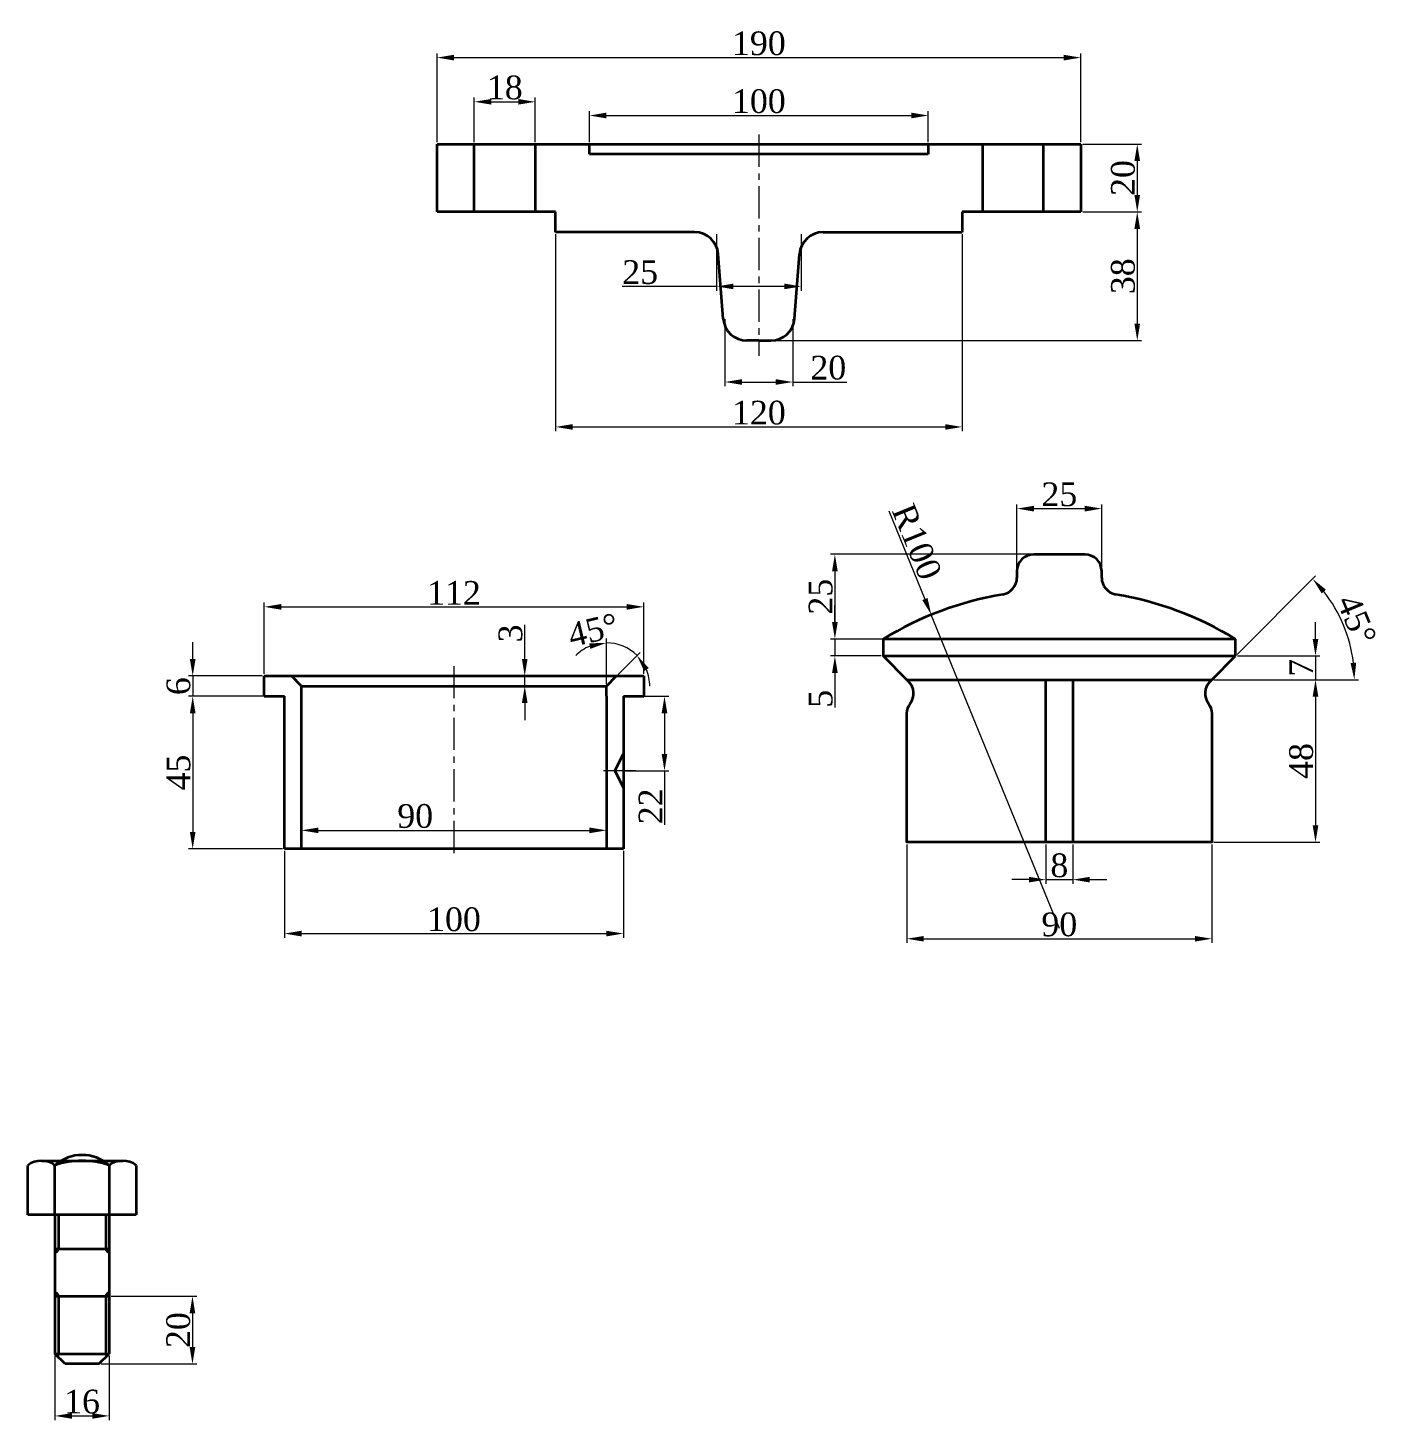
# Model space of a CAD drawing. Header units: millimetres. Extents: x 15432777 to 15433574, y 6506124 to 6506564.
# Drawn here: x 15433175.3 to 15433574.5, y 6506124.4 to 6506535.4 of the extents above; entities that cross this region are included whole.
import ezdxf

# ---------------------------------------------------------------- set-up
doc = ezdxf.new("R2010")
doc.units = ezdxf.units.MM
doc.header["$PDMODE"] = 35
doc.header["$PDSIZE"] = 5
doc.linetypes.add('CENTER', pattern=[50.8, 31.75, -6.35, 6.35, -6.35])
for name, color, linetype, lineweight in [('Center', 1, 'CENTER', 18), ('Dimension', 123, 'Continuous', 18), ('Object', 7, 'Continuous', 35)]:
    doc.layers.add(name, color=color, linetype=linetype, lineweight=lineweight)
doc.styles.get("Standard").update_dxf_attribs({"font": 'times.ttf'})
doc.dimstyles.new('ISO-25', dxfattribs={"dimtxt": 2.5, "dimasz": 2.5, "dimexe": 1.25, "dimexo": 0.625, "dimtad": 1, "dimtxsty": 'Standard', "dimcen": 2.5, "dimadec": 0, "dimazin": 0, "dimtfac": 1, "dimtmove": 0, "dimatfit": 3, "dimfxl": 1, "dimarcsym": 0})

# ---------------------------------------------------------------- blocks, each defined once
blk = doc.blocks.new('*D28')
at = {"layer": 'Defpoints', "color": 0, "transparency": 16777216}
for p in [(15433378.57, 6506475.05), (15433403.57, 6506475.05), (15433403.57, 6506459.05)]:
    blk.add_point(p, dxfattribs=at)
at = {"layer": 'Dimension', "transparency": 16777216}
for p, q in [((15433378.57, 6506474.43), (15433378.57, 6506457.8)), ((15433403.57, 6506474.43), (15433403.57, 6506457.8)), ((15433378.57, 6506459.05), (15433350.68, 6506459.05)), ((15433398.57, 6506459.05), (15433383.57, 6506459.05))]:
    blk.add_line(p, q, dxfattribs=at)
for points in [[(15433383.57, 6506459.88), (15433383.57, 6506458.22), (15433378.57, 6506459.05)], [(15433398.57, 6506459.88), (15433398.57, 6506458.22), (15433403.57, 6506459.05)]]:
    blk.add_solid(points, dxfattribs=at)
at = {"layer": 'Dimension', "transparency": 16777216, "insert": (15433356.03, 6506463.24), "char_height": 7, "attachment_point": 5}
blk.add_mtext('25', dxfattribs=at)
blk = doc.blocks.new('*D29')
at = {"layer": 'Defpoints', "color": 0, "transparency": 16777216}
for p in [(15433381.07, 6506450.05), (15433401.07, 6506450.05), (15433401.07, 6506430.84)]:
    blk.add_point(p, dxfattribs=at)
at = {"layer": 'Dimension', "transparency": 16777216}
for p, q in [((15433381.07, 6506449.43), (15433381.07, 6506429.59)), ((15433401.07, 6506449.43), (15433401.07, 6506429.59)), ((15433386.07, 6506430.84), (15433396.07, 6506430.84)), ((15433401.07, 6506430.84), (15433417.06, 6506430.84))]:
    blk.add_line(p, q, dxfattribs=at)
for points in [[(15433386.07, 6506431.68), (15433386.07, 6506430.01), (15433381.07, 6506430.84)], [(15433396.07, 6506431.68), (15433396.07, 6506430.01), (15433401.07, 6506430.84)]]:
    blk.add_solid(points, dxfattribs=at)
at = {"layer": 'Dimension', "transparency": 16777216, "insert": (15433411.57, 6506435.03), "char_height": 7, "attachment_point": 5}
blk.add_mtext('20', dxfattribs=at)
blk = doc.blocks.new('*D30')
at = {"layer": 'Defpoints', "color": 0, "transparency": 16777216}
for p in [(15433331.07, 6506475.05), (15433451.07, 6506475.05), (15433451.07, 6506417.58)]:
    blk.add_point(p, dxfattribs=at)
at = {"layer": 'Dimension', "transparency": 16777216}
for p, q in [((15433331.07, 6506474.43), (15433331.07, 6506416.33)), ((15433451.07, 6506474.43), (15433451.07, 6506416.33)), ((15433336.07, 6506417.58), (15433446.07, 6506417.58))]:
    blk.add_line(p, q, dxfattribs=at)
for points in [[(15433336.07, 6506418.41), (15433336.07, 6506416.75), (15433331.07, 6506417.58)], [(15433446.07, 6506418.41), (15433446.07, 6506416.75), (15433451.07, 6506417.58)]]:
    blk.add_solid(points, dxfattribs=at)
at = {"layer": 'Dimension', "transparency": 16777216, "insert": (15433391.07, 6506421.76), "char_height": 7, "attachment_point": 5}
blk.add_mtext('120', dxfattribs=at)
blk = doc.blocks.new('*D31')
at = {"layer": 'Defpoints', "color": 0, "transparency": 16777216}
for p in [(15433441.07, 6506509.5), (15433341.07, 6506501.05), (15433441.07, 6506501.05)]:
    blk.add_point(p, dxfattribs=at)
at = {"layer": 'Dimension', "transparency": 16777216}
for p, q in [((15433341.07, 6506501.68), (15433341.07, 6506510.75)), ((15433346.07, 6506509.5), (15433436.07, 6506509.5)), ((15433441.07, 6506501.68), (15433441.07, 6506510.75))]:
    blk.add_line(p, q, dxfattribs=at)
for points in [[(15433346.07, 6506510.34), (15433346.07, 6506508.67), (15433341.07, 6506509.5)], [(15433436.07, 6506510.34), (15433436.07, 6506508.67), (15433441.07, 6506509.5)]]:
    blk.add_solid(points, dxfattribs=at)
at = {"layer": 'Dimension', "transparency": 16777216, "insert": (15433391.07, 6506513.69), "char_height": 7, "attachment_point": 5}
blk.add_mtext('100', dxfattribs=at)
blk = doc.blocks.new('*D32')
at = {"layer": 'Defpoints', "color": 0, "transparency": 16777216}
for p in [(15433486.07, 6506526.59), (15433296.07, 6506501.05), (15433486.07, 6506501.05)]:
    blk.add_point(p, dxfattribs=at)
at = {"layer": 'Dimension', "transparency": 16777216}
for p, q in [((15433296.07, 6506501.68), (15433296.07, 6506527.84)), ((15433486.07, 6506501.68), (15433486.07, 6506527.84)), ((15433301.07, 6506526.59), (15433481.07, 6506526.59))]:
    blk.add_line(p, q, dxfattribs=at)
for points in [[(15433301.07, 6506527.42), (15433301.07, 6506525.75), (15433296.07, 6506526.59)], [(15433481.07, 6506527.42), (15433481.07, 6506525.75), (15433486.07, 6506526.59)]]:
    blk.add_solid(points, dxfattribs=at)
at = {"layer": 'Dimension', "transparency": 16777216, "insert": (15433391.07, 6506530.78), "char_height": 7, "attachment_point": 5}
blk.add_mtext('190', dxfattribs=at)
blk = doc.blocks.new('*D33')
at = {"layer": 'Defpoints', "color": 0, "transparency": 16777216}
for p in [(15433486.07, 6506501.05), (15433486.07, 6506481.05), (15433502.76, 6506481.05)]:
    blk.add_point(p, dxfattribs=at)
at = {"layer": 'Dimension', "transparency": 16777216}
for p, q in [((15433486.69, 6506501.05), (15433504.01, 6506501.05)), ((15433502.76, 6506496.05), (15433502.76, 6506486.05)), ((15433486.69, 6506481.05), (15433504.01, 6506481.05))]:
    blk.add_line(p, q, dxfattribs=at)
for points in [[(15433501.92, 6506496.05), (15433503.59, 6506496.05), (15433502.76, 6506501.05)], [(15433501.92, 6506486.05), (15433503.59, 6506486.05), (15433502.76, 6506481.05)]]:
    blk.add_solid(points, dxfattribs=at)
at = {"layer": 'Dimension', "transparency": 16777216, "insert": (15433498.57, 6506491.05), "char_height": 7, "attachment_point": 5, "rotation": 90}
blk.add_mtext('20', dxfattribs=at)
blk = doc.blocks.new('*D34')
at = {"layer": 'Defpoints', "color": 0, "transparency": 16777216}
for p in [(15433486.07, 6506481.05), (15433391.07, 6506443.05), (15433502.76, 6506443.05)]:
    blk.add_point(p, dxfattribs=at)
at = {"layer": 'Dimension', "transparency": 16777216}
for p, q in [((15433486.69, 6506481.05), (15433504.01, 6506481.05)), ((15433502.76, 6506476.05), (15433502.76, 6506448.05)), ((15433391.69, 6506443.05), (15433504.01, 6506443.05))]:
    blk.add_line(p, q, dxfattribs=at)
for points in [[(15433501.92, 6506476.05), (15433503.59, 6506476.05), (15433502.76, 6506481.05)], [(15433501.92, 6506448.05), (15433503.59, 6506448.05), (15433502.76, 6506443.05)]]:
    blk.add_solid(points, dxfattribs=at)
at = {"layer": 'Dimension', "transparency": 16777216, "insert": (15433498.57, 6506462.05), "char_height": 7, "attachment_point": 5, "rotation": 90}
blk.add_mtext('38', dxfattribs=at)
blk = doc.blocks.new('*D35')
at = {"layer": 'Defpoints', "color": 0, "transparency": 16777216}
for p in [(15433251.07, 6506293.07), (15433351.07, 6506293.07), (15433351.07, 6506268.04)]:
    blk.add_point(p, dxfattribs=at)
at = {"layer": 'Dimension', "transparency": 16777216}
for p, q in [((15433251.07, 6506292.45), (15433251.07, 6506266.79)), ((15433351.07, 6506292.45), (15433351.07, 6506266.79)), ((15433256.07, 6506268.04), (15433346.07, 6506268.04))]:
    blk.add_line(p, q, dxfattribs=at)
for points in [[(15433256.07, 6506268.87), (15433256.07, 6506267.21), (15433251.07, 6506268.04)], [(15433346.07, 6506268.87), (15433346.07, 6506267.21), (15433351.07, 6506268.04)]]:
    blk.add_solid(points, dxfattribs=at)
at = {"layer": 'Dimension', "transparency": 16777216, "insert": (15433301.07, 6506272.22), "char_height": 7, "attachment_point": 5}
blk.add_mtext('100', dxfattribs=at)
blk = doc.blocks.new('*D36')
at = {"layer": 'Defpoints', "color": 0, "transparency": 16777216}
for p in [(15433346.07, 6506298.51), (15433256.07, 6506293.07), (15433346.07, 6506293.07)]:
    blk.add_point(p, dxfattribs=at)
at = {"layer": 'Dimension', "transparency": 16777216}
for p, q in [((15433256.07, 6506293.7), (15433256.07, 6506299.76)), ((15433261.07, 6506298.51), (15433341.07, 6506298.51)), ((15433346.07, 6506293.7), (15433346.07, 6506299.76))]:
    blk.add_line(p, q, dxfattribs=at)
for points in [[(15433261.07, 6506299.34), (15433261.07, 6506297.67), (15433256.07, 6506298.51)], [(15433341.07, 6506299.34), (15433341.07, 6506297.67), (15433346.07, 6506298.51)]]:
    blk.add_solid(points, dxfattribs=at)
at = {"layer": 'Dimension', "transparency": 16777216, "insert": (15433289.63, 6506302.7), "char_height": 7, "attachment_point": 5}
blk.add_mtext('90', dxfattribs=at)
blk = doc.blocks.new('*D37')
at = {"layer": 'Defpoints', "color": 0, "transparency": 16777216}
for p in [(15433321.96, 6506344.07), (15433321.96, 6506344.07), (15433321.96, 6506341.07)]:
    blk.add_point(p, dxfattribs=at)
at = {"layer": 'Dimension', "transparency": 16777216}
for p, q in [((15433321.96, 6506349.07), (15433321.96, 6506359.21)), ((15433321.96, 6506341.07), (15433321.96, 6506344.07)), ((15433322.58, 6506344.07), (15433323.21, 6506344.07)), ((15433322.58, 6506341.07), (15433323.21, 6506341.07)), ((15433321.96, 6506336.07), (15433321.96, 6506331.07))]:
    blk.add_line(p, q, dxfattribs=at)
for points in [[(15433321.12, 6506349.07), (15433322.79, 6506349.07), (15433321.96, 6506344.07)], [(15433321.12, 6506336.07), (15433322.79, 6506336.07), (15433321.96, 6506341.07)]]:
    blk.add_solid(points, dxfattribs=at)
at = {"layer": 'Dimension', "transparency": 16777216, "insert": (15433317.77, 6506356.64), "char_height": 7, "attachment_point": 5, "rotation": 90}
blk.add_mtext('3', dxfattribs=at)
blk = doc.blocks.new('*D38')
at = {"layer": 'Defpoints', "color": 0, "transparency": 16777216}
for p in [(15433357.07, 6506364.48), (15433245.07, 6506344.07), (15433357.07, 6506344.07)]:
    blk.add_point(p, dxfattribs=at)
at = {"layer": 'Dimension', "transparency": 16777216}
for p, q in [((15433245.07, 6506344.7), (15433245.07, 6506365.73)), ((15433250.07, 6506364.48), (15433352.07, 6506364.48)), ((15433357.07, 6506344.7), (15433357.07, 6506365.73))]:
    blk.add_line(p, q, dxfattribs=at)
for points in [[(15433250.07, 6506365.31), (15433250.07, 6506363.64), (15433245.07, 6506364.48)], [(15433352.07, 6506365.31), (15433352.07, 6506363.64), (15433357.07, 6506364.48)]]:
    blk.add_solid(points, dxfattribs=at)
at = {"layer": 'Dimension', "transparency": 16777216, "insert": (15433301.07, 6506368.6), "char_height": 7, "attachment_point": 5}
blk.add_mtext('112', dxfattribs=at)
blk = doc.blocks.new('*D39')
at = {"layer": 'Defpoints', "color": 0, "transparency": 16777216}
for p in [(15433245.07, 6506344.07), (15433223.95, 6506338.07), (15433245.07, 6506338.07)]:
    blk.add_point(p, dxfattribs=at)
at = {"layer": 'Dimension', "transparency": 16777216}
for p, q in [((15433223.95, 6506349.07), (15433223.95, 6506354.07)), ((15433244.44, 6506344.07), (15433222.7, 6506344.07)), ((15433223.95, 6506344.07), (15433223.95, 6506338.07)), ((15433244.44, 6506338.07), (15433222.7, 6506338.07)), ((15433223.95, 6506333.07), (15433223.95, 6506328.07))]:
    blk.add_line(p, q, dxfattribs=at)
for points in [[(15433223.12, 6506349.07), (15433224.79, 6506349.07), (15433223.95, 6506344.07)], [(15433223.12, 6506333.07), (15433224.79, 6506333.07), (15433223.95, 6506338.07)]]:
    blk.add_solid(points, dxfattribs=at)
at = {"layer": 'Dimension', "transparency": 16777216, "insert": (15433219.77, 6506341.07), "char_height": 7, "attachment_point": 5, "rotation": 90}
blk.add_mtext('6', dxfattribs=at)
blk = doc.blocks.new('*D40')
at = {"layer": 'Defpoints', "color": 0, "transparency": 16777216}
for p in [(15433251.07, 6506338.07), (15433223.95, 6506293.07), (15433251.07, 6506293.07)]:
    blk.add_point(p, dxfattribs=at)
at = {"layer": 'Dimension', "transparency": 16777216}
for p, q in [((15433250.44, 6506338.07), (15433222.7, 6506338.07)), ((15433223.95, 6506333.07), (15433223.95, 6506298.07)), ((15433250.44, 6506293.07), (15433222.7, 6506293.07))]:
    blk.add_line(p, q, dxfattribs=at)
for points in [[(15433223.12, 6506333.07), (15433224.79, 6506333.07), (15433223.95, 6506338.07)], [(15433223.12, 6506298.07), (15433224.79, 6506298.07), (15433223.95, 6506293.07)]]:
    blk.add_solid(points, dxfattribs=at)
at = {"layer": 'Dimension', "transparency": 16777216, "insert": (15433219.77, 6506315.57), "char_height": 7, "attachment_point": 5, "rotation": 90}
blk.add_mtext('45', dxfattribs=at)
blk = doc.blocks.new('*D42')
at = {"layer": 'Defpoints', "color": 0, "transparency": 16777216}
for p in [(15433325.07, 6506513.55), (15433307.07, 6506501.05), (15433325.07, 6506501.05)]:
    blk.add_point(p, dxfattribs=at)
at = {"layer": 'Dimension', "transparency": 16777216}
for p, q in [((15433307.07, 6506501.68), (15433307.07, 6506514.8)), ((15433312.07, 6506513.55), (15433320.07, 6506513.55)), ((15433325.07, 6506501.68), (15433325.07, 6506514.8))]:
    blk.add_line(p, q, dxfattribs=at)
for points in [[(15433312.07, 6506514.38), (15433312.07, 6506512.72), (15433307.07, 6506513.55)], [(15433320.07, 6506514.38), (15433320.07, 6506512.72), (15433325.07, 6506513.55)]]:
    blk.add_solid(points, dxfattribs=at)
at = {"layer": 'Dimension', "transparency": 16777216, "insert": (15433316.07, 6506517.73), "char_height": 7, "attachment_point": 5}
blk.add_mtext('18', dxfattribs=at)
blk = doc.blocks.new('*D43')
at = {"layer": 'Defpoints', "color": 0, "transparency": 16777216}
for p in [(15433351.07, 6506338.07), (15433351.07, 6506316.07), (15433363.21, 6506316.07)]:
    blk.add_point(p, dxfattribs=at)
at = {"layer": 'Dimension', "transparency": 16777216}
for p, q in [((15433351.69, 6506338.07), (15433364.46, 6506338.07)), ((15433363.21, 6506333.07), (15433363.21, 6506321.07)), ((15433351.69, 6506316.07), (15433364.46, 6506316.07)), ((15433363.21, 6506316.07), (15433363.21, 6506300.14))]:
    blk.add_line(p, q, dxfattribs=at)
for points in [[(15433362.37, 6506333.07), (15433364.04, 6506333.07), (15433363.21, 6506338.07)], [(15433362.37, 6506321.07), (15433364.04, 6506321.07), (15433363.21, 6506316.07)]]:
    blk.add_solid(points, dxfattribs=at)
at = {"layer": 'Dimension', "transparency": 16777216, "insert": (15433359.08, 6506305.6), "char_height": 7, "attachment_point": 5, "rotation": 90}
blk.add_mtext('22', dxfattribs=at)
blk = doc.blocks.new('*D44')
at = {"layer": 'Defpoints', "color": 0, "transparency": 16777216}
for p in [(15433352.46, 6506352.15), (15433349.07, 6506344.07), (15433346.07, 6506341.07), (15433346.07, 6506341.07), (15433346.07, 6506338.07)]:
    blk.add_point(p, dxfattribs=at)
at = {"layer": 'Dimension', "transparency": 16777216}
for p, q in [((15433346.07, 6506341.7), (15433346.07, 6506355.11)), ((15433349.51, 6506344.51), (15433356, 6506351))]:
    blk.add_line(p, q, dxfattribs=at)
for start, end in [(112.5427, 135.0854), (45, 90), (359.9146, 22.4573)]:
    blk.add_arc((15433346.07, 6506341.07), 12.79, start, end, dxfattribs=at)
for points in [[(15433341, 6506353.7), (15433341.33, 6506352.07), (15433346.07, 6506353.86)], [(15433357.2, 6506345.49), (15433358.58, 6506346.42), (15433355.11, 6506350.12)]]:
    blk.add_solid(points, dxfattribs=at)
at = {"layer": 'Dimension', "transparency": 16777216, "insert": (15433342.14, 6506357.59), "char_height": 7, "attachment_point": 5, "rotation": 13.371}
blk.add_mtext('45°', dxfattribs=at)
blk = doc.blocks.new('*D45')
at = {"layer": 'Defpoints', "color": 0, "transparency": 16777216}
for p in [(15433199.29, 6506161), (15433196.29, 6506141), (15433223.88, 6506141)]:
    blk.add_point(p, dxfattribs=at)
at = {"layer": 'Dimension', "transparency": 16777216}
for p, q in [((15433199.92, 6506161), (15433225.13, 6506161)), ((15433223.88, 6506156), (15433223.88, 6506146)), ((15433196.92, 6506141), (15433225.13, 6506141))]:
    blk.add_line(p, q, dxfattribs=at)
for points in [[(15433223.05, 6506156), (15433224.71, 6506156), (15433223.88, 6506161)], [(15433223.05, 6506146), (15433224.71, 6506146), (15433223.88, 6506141)]]:
    blk.add_solid(points, dxfattribs=at)
at = {"layer": 'Dimension', "transparency": 16777216, "insert": (15433219.7, 6506151), "char_height": 7, "attachment_point": 5, "rotation": 90}
blk.add_mtext('20', dxfattribs=at)
blk = doc.blocks.new('*D46')
at = {"layer": 'Defpoints', "color": 0, "transparency": 16777216}
for p in [(15433183.29, 6506144), (15433199.29, 6506144), (15433199.29, 6506125.67)]:
    blk.add_point(p, dxfattribs=at)
at = {"layer": 'Dimension', "transparency": 16777216}
for p, q in [((15433183.29, 6506143.37), (15433183.29, 6506124.42)), ((15433199.29, 6506143.37), (15433199.29, 6506124.42)), ((15433188.29, 6506125.67), (15433194.29, 6506125.67))]:
    blk.add_line(p, q, dxfattribs=at)
for points in [[(15433188.29, 6506126.51), (15433188.29, 6506124.84), (15433183.29, 6506125.67)], [(15433194.29, 6506126.51), (15433194.29, 6506124.84), (15433199.29, 6506125.67)]]:
    blk.add_solid(points, dxfattribs=at)
at = {"layer": 'Dimension', "transparency": 16777216, "insert": (15433191.29, 6506129.86), "char_height": 7, "attachment_point": 5}
blk.add_mtext('16', dxfattribs=at)
blk = doc.blocks.new('*D49')
at = {"layer": 'Defpoints', "color": 0, "transparency": 16777216}
for p in [(15433524.76, 6506342.98), (15433524.76, 6506294.98), (15433555.37, 6506294.98)]:
    blk.add_point(p, dxfattribs=at)
at = {"layer": 'Dimension', "transparency": 16777216}
for p, q in [((15433525.38, 6506342.98), (15433556.62, 6506342.98)), ((15433555.37, 6506337.98), (15433555.37, 6506299.98)), ((15433525.38, 6506294.98), (15433556.62, 6506294.98))]:
    blk.add_line(p, q, dxfattribs=at)
for points in [[(15433554.53, 6506337.98), (15433556.2, 6506337.98), (15433555.37, 6506342.98)], [(15433554.53, 6506299.98), (15433556.2, 6506299.98), (15433555.37, 6506294.98)]]:
    blk.add_solid(points, dxfattribs=at)
at = {"layer": 'Dimension', "transparency": 16777216, "insert": (15433551.18, 6506318.98), "char_height": 7, "attachment_point": 5, "rotation": 90}
blk.add_mtext('48', dxfattribs=at)
blk = doc.blocks.new('*D50')
at = {"layer": 'Defpoints', "color": 0, "transparency": 16777216}
for p in [(15433531.76, 6506349.98), (15433531.76, 6506342.98), (15433555.37, 6506342.98)]:
    blk.add_point(p, dxfattribs=at)
at = {"layer": 'Dimension', "transparency": 16777216}
for p, q in [((15433555.37, 6506354.98), (15433555.37, 6506359.98)), ((15433532.38, 6506349.98), (15433556.62, 6506349.98)), ((15433555.37, 6506349.98), (15433555.37, 6506342.98)), ((15433532.38, 6506342.98), (15433556.62, 6506342.98)), ((15433555.37, 6506337.98), (15433555.37, 6506332.98))]:
    blk.add_line(p, q, dxfattribs=at)
for points in [[(15433554.53, 6506354.98), (15433556.2, 6506354.98), (15433555.37, 6506349.98)], [(15433554.53, 6506337.98), (15433556.2, 6506337.98), (15433555.37, 6506342.98)]]:
    blk.add_solid(points, dxfattribs=at)
at = {"layer": 'Dimension', "transparency": 16777216, "insert": (15433551.17, 6506346.48), "char_height": 7, "attachment_point": 5, "rotation": 90}
blk.add_mtext('7', dxfattribs=at)
blk = doc.blocks.new('*D52')
at = {"layer": 'Defpoints', "color": 0, "transparency": 16777216}
for p in [(15433479.76, 6506379.98), (15433413.51, 6506354.98), (15433479.76, 6506354.98)]:
    blk.add_point(p, dxfattribs=at)
at = {"layer": 'Dimension', "transparency": 16777216}
for p, q in [((15433479.13, 6506379.98), (15433412.26, 6506379.98)), ((15433413.51, 6506374.98), (15433413.51, 6506359.98)), ((15433479.13, 6506354.98), (15433412.26, 6506354.98))]:
    blk.add_line(p, q, dxfattribs=at)
for points in [[(15433412.68, 6506374.98), (15433414.34, 6506374.98), (15433413.51, 6506379.98)], [(15433412.68, 6506359.98), (15433414.34, 6506359.98), (15433413.51, 6506354.98)]]:
    blk.add_solid(points, dxfattribs=at)
at = {"layer": 'Dimension', "transparency": 16777216, "insert": (15433409.32, 6506367.48), "char_height": 7, "attachment_point": 5, "rotation": 90}
blk.add_mtext('25', dxfattribs=at)
blk = doc.blocks.new('*D53')
at = {"layer": 'Defpoints', "color": 0, "transparency": 16777216}
for p in [(15433427.76, 6506354.98), (15433413.51, 6506349.98), (15433427.76, 6506349.98)]:
    blk.add_point(p, dxfattribs=at)
at = {"layer": 'Dimension', "transparency": 16777216}
for p, q in [((15433413.51, 6506359.98), (15433413.51, 6506364.98)), ((15433427.13, 6506354.98), (15433412.26, 6506354.98)), ((15433413.51, 6506354.98), (15433413.51, 6506349.98)), ((15433427.13, 6506349.98), (15433412.26, 6506349.98)), ((15433413.51, 6506344.98), (15433413.51, 6506334.73))]:
    blk.add_line(p, q, dxfattribs=at)
for points in [[(15433412.68, 6506359.98), (15433414.34, 6506359.98), (15433413.51, 6506354.98)], [(15433412.68, 6506344.98), (15433414.34, 6506344.98), (15433413.51, 6506349.98)]]:
    blk.add_solid(points, dxfattribs=at)
at = {"layer": 'Dimension', "transparency": 16777216, "insert": (15433409.32, 6506337.35), "char_height": 7, "attachment_point": 5, "rotation": 90}
blk.add_mtext('5', dxfattribs=at)
blk = doc.blocks.new('*D54')
at = {"layer": 'Defpoints', "color": 0, "transparency": 16777216}
for p in [(15433475.76, 6506294.98), (15433483.76, 6506294.98), (15433483.76, 6506283.96)]:
    blk.add_point(p, dxfattribs=at)
at = {"layer": 'Dimension', "transparency": 16777216}
for p, q in [((15433475.76, 6506294.35), (15433475.76, 6506282.71)), ((15433483.76, 6506294.35), (15433483.76, 6506282.71)), ((15433470.76, 6506283.96), (15433465.76, 6506283.96)), ((15433475.76, 6506283.96), (15433483.76, 6506283.96)), ((15433488.76, 6506283.96), (15433493.76, 6506283.96))]:
    blk.add_line(p, q, dxfattribs=at)
for points in [[(15433470.76, 6506284.79), (15433470.76, 6506283.13), (15433475.76, 6506283.96)], [(15433488.76, 6506284.79), (15433488.76, 6506283.13), (15433483.76, 6506283.96)]]:
    blk.add_solid(points, dxfattribs=at)
at = {"layer": 'Dimension', "transparency": 16777216, "insert": (15433479.76, 6506288.14), "char_height": 7, "attachment_point": 5}
blk.add_mtext('8', dxfattribs=at)
blk = doc.blocks.new('*D55')
at = {"layer": 'Defpoints', "color": 0, "transparency": 16777216}
for p in [(15433434.76, 6506294.98), (15433524.76, 6506294.98), (15433524.76, 6506266.51)]:
    blk.add_point(p, dxfattribs=at)
at = {"layer": 'Dimension', "transparency": 16777216}
for p, q in [((15433434.76, 6506294.35), (15433434.76, 6506265.26)), ((15433524.76, 6506294.35), (15433524.76, 6506265.26)), ((15433439.76, 6506266.51), (15433519.76, 6506266.51))]:
    blk.add_line(p, q, dxfattribs=at)
for points in [[(15433439.76, 6506267.34), (15433439.76, 6506265.68), (15433434.76, 6506266.51)], [(15433519.76, 6506267.34), (15433519.76, 6506265.68), (15433524.76, 6506266.51)]]:
    blk.add_solid(points, dxfattribs=at)
at = {"layer": 'Dimension', "transparency": 16777216, "insert": (15433479.76, 6506270.7), "char_height": 7, "attachment_point": 5}
blk.add_mtext('90', dxfattribs=at)
blk = doc.blocks.new('*D56')
at = {"layer": 'Defpoints', "color": 0, "transparency": 16777216}
for p in [(15433492.26, 6506393.47), (15433467.26, 6506373.09), (15433492.26, 6506373.09)]:
    blk.add_point(p, dxfattribs=at)
at = {"layer": 'Dimension', "transparency": 16777216}
for p, q in [((15433467.26, 6506373.72), (15433467.26, 6506394.72)), ((15433472.26, 6506393.47), (15433487.26, 6506393.47)), ((15433492.26, 6506373.72), (15433492.26, 6506394.72))]:
    blk.add_line(p, q, dxfattribs=at)
for points in [[(15433472.26, 6506394.3), (15433472.26, 6506392.63), (15433467.26, 6506393.47)], [(15433487.26, 6506394.3), (15433487.26, 6506392.63), (15433492.26, 6506393.47)]]:
    blk.add_solid(points, dxfattribs=at)
at = {"layer": 'Dimension', "transparency": 16777216, "insert": (15433479.76, 6506397.65), "char_height": 7, "attachment_point": 5}
blk.add_mtext('25', dxfattribs=at)
blk = doc.blocks.new('*D57')
at = {"layer": 'Defpoints', "color": 0, "transparency": 16777216}
for p in [(15433441.97, 6506362.14), (15433479.76, 6506269.56)]:
    blk.add_point(p, dxfattribs=at)
at = {"layer": 'Dimension', "transparency": 16777216}
for p, q in [((15433429.46, 6506392.79), (15433440.08, 6506366.77)), ((15433479.76, 6506269.56), (15433441.97, 6506362.14))]:
    blk.add_line(p, q, dxfattribs=at)
blk.add_solid([(15433440.85, 6506367.09), (15433439.3, 6506366.46), (15433441.97, 6506362.14)], dxfattribs=at)
at = {"layer": 'Dimension', "transparency": 16777216, "insert": (15433437.7, 6506383.68), "char_height": 7, "attachment_point": 5, "rotation": 292.2032}
blk.add_mtext('R100', dxfattribs=at)
blk = doc.blocks.new('*D58')
at = {"layer": 'Defpoints', "color": 0, "transparency": 16777216}
for p in [(15433561.21, 6506364.02), (15433531.76, 6506349.98), (15433434.76, 6506342.98), (15433524.76, 6506342.98), (15433524.76, 6506342.98)]:
    blk.add_point(p, dxfattribs=at)
at = {"layer": 'Dimension', "transparency": 16777216}
for p, q in [((15433532.2, 6506350.42), (15433555.4, 6506373.62)), ((15433525.38, 6506342.98), (15433568.09, 6506342.98))]:
    blk.add_line(p, q, dxfattribs=at)
blk.add_arc((15433524.76, 6506342.98), 42.09, 6.8106, 38.1894, dxfattribs=at)
for points in [[(15433557.21, 6506368.44), (15433558.46, 6506369.55), (15433554.52, 6506372.74)], [(15433567.38, 6506348.02), (15433565.71, 6506347.92), (15433566.84, 6506342.98)]]:
    blk.add_solid(points, dxfattribs=at)
at = {"layer": 'Dimension', "transparency": 16777216, "insert": (15433567.51, 6506360.68), "char_height": 7, "attachment_point": 5, "rotation": 292.5}
blk.add_mtext('45°', dxfattribs=at)

msp = doc.modelspace()

# ---------------------------------------------------------------- linework, layer by layer
at = {"layer": 'Center', "ltscale": 0.3}
for p, q in [((15433391.0684, 6506503.8531), (15433391.0684, 6506438.5225)), ((15433301.0684, 6506347.0082), (15433301.0684, 6506290.2342)), ((15433354.7627, 6506316.0713), (15433343.4392, 6506316.0713))]:
    msp.add_line(p, q, dxfattribs=at)
at = {"layer": 'Object'}
for p, q in [((15433296.0684, 6506501.0504), (15433486.0684, 6506501.0504)), ((15433296.0684, 6506481.0504), (15433296.0684, 6506501.0504)), ((15433307.0684, 6506481.0504), (15433307.0684, 6506501.0504)), ((15433325.0684, 6506501.0504), (15433325.0684, 6506481.0504)), ((15433341.0684, 6506498.0504), (15433341.0684, 6506501.0504)), ((15433441.0684, 6506501.0504), (15433441.0684, 6506498.0504)), ((15433457.0684, 6506501.0504), (15433457.0684, 6506481.0504)), ((15433475.0684, 6506481.0504), (15433475.0684, 6506501.0504)), ((15433486.0684, 6506501.0504), (15433486.0684, 6506481.0504)), ((15433441.0684, 6506498.0504), (15433341.0684, 6506498.0504)), ((15433331.0684, 6506481.0504), (15433296.0684, 6506481.0504)), ((15433331.0684, 6506475.0504), (15433331.0684, 6506481.0504)), ((15433486.0684, 6506481.0504), (15433451.0684, 6506481.0504)), ((15433451.0684, 6506481.0504), (15433451.0684, 6506475.0504)), ((15433372.0939, 6506475.0504), (15433331.0684, 6506475.0504)), ((15433410.0428, 6506475.0504), (15433451.0684, 6506475.0504)), ((15433380.5641, 6506449.5052), (15433379.0726, 6506468.5956)), ((15433401.5726, 6506449.5052), (15433403.0641, 6506468.5956)), ((15433391.0684, 6506443.0504), (15433387.5428, 6506443.0504)), ((15433391.0684, 6506443.0504), (15433394.5939, 6506443.0504)), ((15433487.2553, 6506379.976), (15433472.2553, 6506379.976)), ((15433467.2553, 6506374.976), (15433467.2553, 6506373.0907)), ((15433492.2553, 6506373.0907), (15433492.2553, 6506374.976)), ((15433531.7553, 6506354.976), (15433427.7553, 6506354.976)), ((15433427.7553, 6506354.976), (15433427.7553, 6506349.976)), ((15433531.7553, 6506349.976), (15433531.7553, 6506354.976)), ((15433434.7553, 6506342.976), (15433427.7553, 6506349.976)), ((15433427.7553, 6506349.976), (15433531.7553, 6506349.976)), ((15433524.7553, 6506342.976), (15433531.7553, 6506349.976)), ((15433245.0684, 6506344.0713), (15433357.0684, 6506344.0713)), ((15433245.0684, 6506338.0713), (15433245.0684, 6506344.0713)), ((15433256.0684, 6506341.0713), (15433253.0684, 6506344.0713)), ((15433346.0684, 6506341.0713), (15433349.0684, 6506344.0713)), ((15433357.0684, 6506344.0713), (15433357.0684, 6506338.0713)), ((15433475.7553, 6506294.976), (15433475.7553, 6506342.976)), ((15433483.7553, 6506342.976), (15433483.7553, 6506294.976)), ((15433256.0684, 6506338.0713), (15433256.0684, 6506341.0713)), ((15433256.0684, 6506341.0713), (15433346.0684, 6506341.0713)), ((15433346.0684, 6506338.0713), (15433346.0684, 6506341.0713)), ((15433245.0684, 6506338.0713), (15433251.0684, 6506338.0713)), ((15433251.0684, 6506293.0713), (15433251.0684, 6506338.0713)), ((15433256.0684, 6506293.0713), (15433256.0684, 6506338.0713)), ((15433346.0684, 6506338.0713), (15433346.0684, 6506293.0713)), ((15433351.0684, 6506338.0713), (15433351.0684, 6506293.0713)), ((15433351.0684, 6506338.0713), (15433357.0684, 6506338.0713)), ((15433348.5684, 6506316.0713), (15433351.0684, 6506321.0713)), ((15433348.5684, 6506316.0713), (15433351.0684, 6506311.0713)), ((15433351.0684, 6506293.0713), (15433251.0684, 6506293.0713)), ((15433175.2903, 6506184.9996), (15433175.2903, 6506199.6271)), ((15433179.2903, 6506200.9996), (15433203.2903, 6506200.9996)), ((15433183.2903, 6506184.9996), (15433183.2903, 6506199.6271)), ((15433199.2903, 6506199.6271), (15433199.2903, 6506184.9996)), ((15433207.2903, 6506199.6271), (15433207.2903, 6506184.9996)), ((15433207.2903, 6506184.9996), (15433175.2903, 6506184.9996)), ((15433183.2903, 6506184.9996), (15433183.2906, 6506143.9996)), ((15433184.2903, 6506184.9996), (15433184.2904, 6506174.9996)), ((15433198.2903, 6506184.9996), (15433198.2903, 6506174.9996)), ((15433199.2903, 6506184.9996), (15433199.2903, 6506143.9996)), ((15433183.2903, 6506174.9996), (15433199.2903, 6506174.9996)), ((15433184.2904, 6506174.9996), (15433184.2904, 6506174.9996)), ((15433183.2904, 6506173.9996), (15433183.2904, 6506173.9996)), ((15433183.2905, 6506161.9996), (15433183.2905, 6506161.9996)), ((15433183.2905, 6506160.9996), (15433199.2903, 6506160.9996)), ((15433184.2905, 6506160.9996), (15433184.2906, 6506143.9996)), ((15433198.2903, 6506160.9997), (15433198.2903, 6506143.9996)), ((15433186.2906, 6506140.9996), (15433183.2906, 6506143.9996)), ((15433183.2906, 6506143.9996), (15433199.2903, 6506143.9996)), ((15433196.2903, 6506140.9996), (15433199.2903, 6506143.9996)), ((15433196.2903, 6506140.9996), (15433186.2906, 6506140.9996))]:
    msp.add_line(p, q, dxfattribs=at)
msp.add_lwpolyline([(15433434.7553, 6506342.976), (15433524.7553, 6506342.976)], dxfattribs=at)
msp.add_lwpolyline([(15433524.7553, 6506342.976), (15433524.2501, 6506342.4708, 0.37179208), (15433523.7704, 6506335.9556, -0.16097496), (15433524.7553, 6506332.976), (15433524.7553, 6506294.976), (15433434.7553, 6506294.976), (15433434.7553, 6506332.976, -0.16097496), (15433435.7401, 6506335.9556, 0.37179208), (15433435.2604, 6506342.4708), (15433434.7553, 6506342.976)], format="xyb", dxfattribs=at)
for centre, radius, start, end in [((15433372.0939, 6506468.0504), 7, 4.467159, 90), ((15433410.0428, 6506468.0504), 7, 90, 175.532841), ((15433387.5428, 6506450.0504), 7, 184.467159, 270), ((15433394.5939, 6506450.0504), 7, 270, 355.532841), ((15433472.2553, 6506374.976), 5, 90, 180), ((15433487.2553, 6506374.976), 5, 0, 90), ((15433462.2553, 6506373.0907), 5, 279.594068, 0), ((15433497.2553, 6506373.0907), 5, 180, 260.405932), ((15433479.7553, 6506269.5593), 100, 99.594068, 121.332251), ((15433479.7553, 6506269.5593), 100, 58.667749, 80.405932), ((15433179.2903, 6506194.4849), 6.5147, 52.121121, 127.878879), ((15433191.2903, 6506190.6828), 12, 48.189685, 131.810315), ((15433191.2903, 6506176.9996), 24, 70.528779, 109.471221), ((15433203.2903, 6506194.4849), 6.5147, 52.121121, 127.878879), ((15433183.2904, 6506174.9996), 1, 270.000389, 0), ((15433199.2902, 6506174.9996), 1, 180, 269.999611), ((15433183.2905, 6506160.9996), 1, 0.000389, 90.000389), ((15433199.2903, 6506160.9996), 1, 89.999611, 179.999611), ((15433183.2905, 6506143.9996), 1, 315.004472, 359.999583), ((15433199.2903, 6506143.9996), 1, 180.000417, 224.995528)]:
    msp.add_arc(centre, radius, start, end, dxfattribs=at)

# ---------------------------------------------------------------- dimensions: what is measured, and where the dimension line sits
at = {"layer": 'Dimension'}
for base, p1, p2, picture, middle in [((15433486.0684, 6506526.5877), (15433296.0684, 6506501.0504), (15433486.0684, 6506501.0504), '*D32', (15433391.0684, 6506530.7833)), ((15433325.0684, 6506513.5488), (15433307.0684, 6506501.0504), (15433325.0684, 6506501.0504), '*D42', (15433316.0684, 6506517.7344)), ((15433441.0684, 6506509.5041), (15433341.0684, 6506501.0504), (15433441.0684, 6506501.0504), '*D31', (15433391.0684, 6506513.6897)), ((15433451.0684, 6506417.5784), (15433331.0684, 6506475.0504), (15433451.0684, 6506475.0504), '*D30', (15433391.0684, 6506421.7639)), ((15433492.2553, 6506393.4677), (15433467.2553, 6506373.0907), (15433492.2553, 6506373.0907), '*D56', (15433479.7553, 6506397.6532)), ((15433357.0684, 6506364.4765), (15433245.0684, 6506344.0713), (15433357.0684, 6506344.0713), '*D38', (15433301.0684, 6506368.6015)), ((15433524.7553, 6506266.5086), (15433434.7553, 6506294.976), (15433524.7553, 6506294.976), '*D55', (15433479.7553, 6506270.7042)), ((15433483.7553, 6506283.9591), (15433475.7553, 6506294.976), (15433483.7553, 6506294.976), '*D54', (15433479.7553, 6506288.1446)), ((15433351.0684, 6506268.0388), (15433251.0684, 6506293.0713), (15433351.0684, 6506293.0713), '*D35', (15433301.0684, 6506272.2244)), ((15433199.2903, 6506125.673), (15433183.2906, 6506143.9996), (15433199.2903, 6506143.9996), '*D46', (15433191.2905, 6506129.8586))]:
    dim = msp.add_linear_dim(base=base, p1=p1, p2=p2, dimstyle='ISO-25', override={"dimtxt": 7, "dimasz": 5, "dimdec": 3, "dimdsep": 46, "dimclrd": 256, "dimclre": 256, "dimclrt": 256, "dimtdec": 3, "dimfrac": 2, "dimlwd": 65535, "dimlwe": 65535}, dxfattribs=at)
    dim.commit()
    dim.dimension.update_dxf_attribs({"geometry": picture, "text_midpoint": middle})
for base, p1, p2, picture, middle in [((15433502.7573, 6506481.0504), (15433486.0684, 6506501.0504), (15433486.0684, 6506481.0504), '*D33', (15433498.5717, 6506491.0504)), ((15433502.7573, 6506443.0504), (15433486.0684, 6506481.0504), (15433391.0684, 6506443.0504), '*D34', (15433498.5717, 6506462.0504)), ((15433413.5105, 6506354.976), (15433479.7553, 6506379.976), (15433479.7553, 6506354.976), '*D52', (15433409.3249, 6506367.476)), ((15433413.5105, 6506349.976), (15433427.7553, 6506354.976), (15433427.7553, 6506349.976), '*D53', (15433409.3249, 6506337.3549)), ((15433321.9563, 6506344.0713), (15433321.9563, 6506341.0713), (15433321.9563, 6506344.0713), '*D37', (15433317.7707, 6506356.6419)), ((15433555.3676, 6506342.976), (15433531.7553, 6506349.976), (15433531.7553, 6506342.976), '*D50', (15433551.1719, 6506346.476)), ((15433223.953, 6506338.0713), (15433245.0684, 6506344.0713), (15433245.0684, 6506338.0713), '*D39', (15433219.7674, 6506341.0713)), ((15433555.3676, 6506294.976), (15433524.7553, 6506342.976), (15433524.7553, 6506294.976), '*D49', (15433551.182, 6506318.976)), ((15433223.953, 6506293.0713), (15433251.0684, 6506338.0713), (15433251.0684, 6506293.0713), '*D40', (15433219.7674, 6506315.5713)), ((15433223.8814, 6506140.9996), (15433199.2903, 6506160.9996), (15433196.2903, 6506140.9996), '*D45', (15433219.6959, 6506150.9996))]:
    dim = msp.add_linear_dim(base=base, p1=p1, p2=p2, angle=90, dimstyle='ISO-25', override={"dimtxt": 7, "dimasz": 5, "dimdec": 3, "dimdsep": 46, "dimclrd": 256, "dimclre": 256, "dimclrt": 256, "dimtdec": 3, "dimfrac": 2, "dimlwd": 65535, "dimlwe": 65535}, dxfattribs=at)
    dim.commit()
    dim.dimension.update_dxf_attribs({"geometry": picture, "text_midpoint": middle})
for base, p1, p2, picture, middle in [((15433403.5684, 6506459.0504), (15433378.5684, 6506475.0504), (15433403.5684, 6506475.0504), '*D28', (15433356.0261, 6506459.0504)), ((15433401.0684, 6506430.8434), (15433381.0684, 6506450.0504), (15433401.0684, 6506450.0504), '*D29', (15433411.5661, 6506430.8434)), ((15433346.0684, 6506298.5061), (15433256.0684, 6506293.0713), (15433346.0684, 6506293.0713), '*D36', (15433289.6259, 6506298.5061))]:
    dim = msp.add_linear_dim(base=base, p1=p1, p2=p2, dimstyle='ISO-25', override={"dimtxt": 7, "dimasz": 5, "dimdec": 3, "dimdsep": 46, "dimclrd": 256, "dimclre": 256, "dimclrt": 256, "dimtdec": 3, "dimfrac": 2, "dimlwd": 65535, "dimlwe": 65535}, dxfattribs=at)
    dim.commit()
    dim.dimension.update_dxf_attribs({"geometry": picture, "text_midpoint": middle, "dimtype": 160})
dim = msp.add_radius_dim(center=(15433479.7553, 6506269.5593), mpoint=(15433441.966, 6506362.1443), dimstyle='ISO-25', override={"dimtxt": 7, "dimasz": 5, "dimdec": 3, "dimdsep": 46, "dimclrd": 256, "dimclre": 256, "dimclrt": 256, "dimtdec": 3, "dimfrac": 2, "dimlwd": 65535, "dimlwe": 65535}, dxfattribs=at)
dim.commit()
dim.dimension.update_dxf_attribs({"geometry": '*D57', "text_midpoint": (15433437.6971, 6506383.6794)})
dim = msp.add_angular_dim_2l(base=(15433561.205, 6506364.0202), line1=((15433434.7553, 6506342.976), (15433524.7553, 6506342.976)), line2=((15433524.7553, 6506342.976), (15433531.7553, 6506349.976)), dimstyle='ISO-25', override={"dimtxt": 7, "dimasz": 5, "dimdec": 3, "dimdsep": 46, "dimclrd": 256, "dimclre": 256, "dimclrt": 256, "dimtdec": 3, "dimfrac": 2, "dimlwd": 65535, "dimlwe": 65535}, dxfattribs=at)
dim.commit()
dim.dimension.update_dxf_attribs({"geometry": '*D58', "text_midpoint": (15433567.507, 6506360.6843)})
dim = msp.add_angular_dim_2l(base=(15433352.4637, 6506352.1484), line1=((15433346.0684, 6506341.0713), (15433349.0684, 6506344.0713)), line2=((15433346.0684, 6506338.0713), (15433346.0684, 6506341.0713)), dimstyle='ISO-25', override={"dimtxt": 7, "dimasz": 5, "dimdec": 3, "dimdsep": 46, "dimclrd": 256, "dimclre": 256, "dimclrt": 256, "dimtdec": 3, "dimfrac": 2, "dimlwd": 65535, "dimlwe": 65535}, dxfattribs=at)
dim.commit()
dim.dimension.update_dxf_attribs({"geometry": '*D44', "text_midpoint": (15433343.1105, 6506353.5153), "dimtype": 162})
dim = msp.add_linear_dim(base=(15433363.206, 6506316.0713), p1=(15433351.0684, 6506338.0713), p2=(15433351.0684, 6506316.0713), angle=90, dimstyle='ISO-25', override={"dimtxt": 7, "dimasz": 5, "dimdec": 3, "dimdsep": 46, "dimclrd": 256, "dimclre": 256, "dimclrt": 256, "dimtdec": 3, "dimfrac": 2, "dimlwd": 65535, "dimlwe": 65535}, dxfattribs=at)
dim.commit()
dim.dimension.update_dxf_attribs({"geometry": '*D43', "text_midpoint": (15433363.206, 6506305.6039), "dimtype": 160})

doc.saveas('drawing.dxf')
